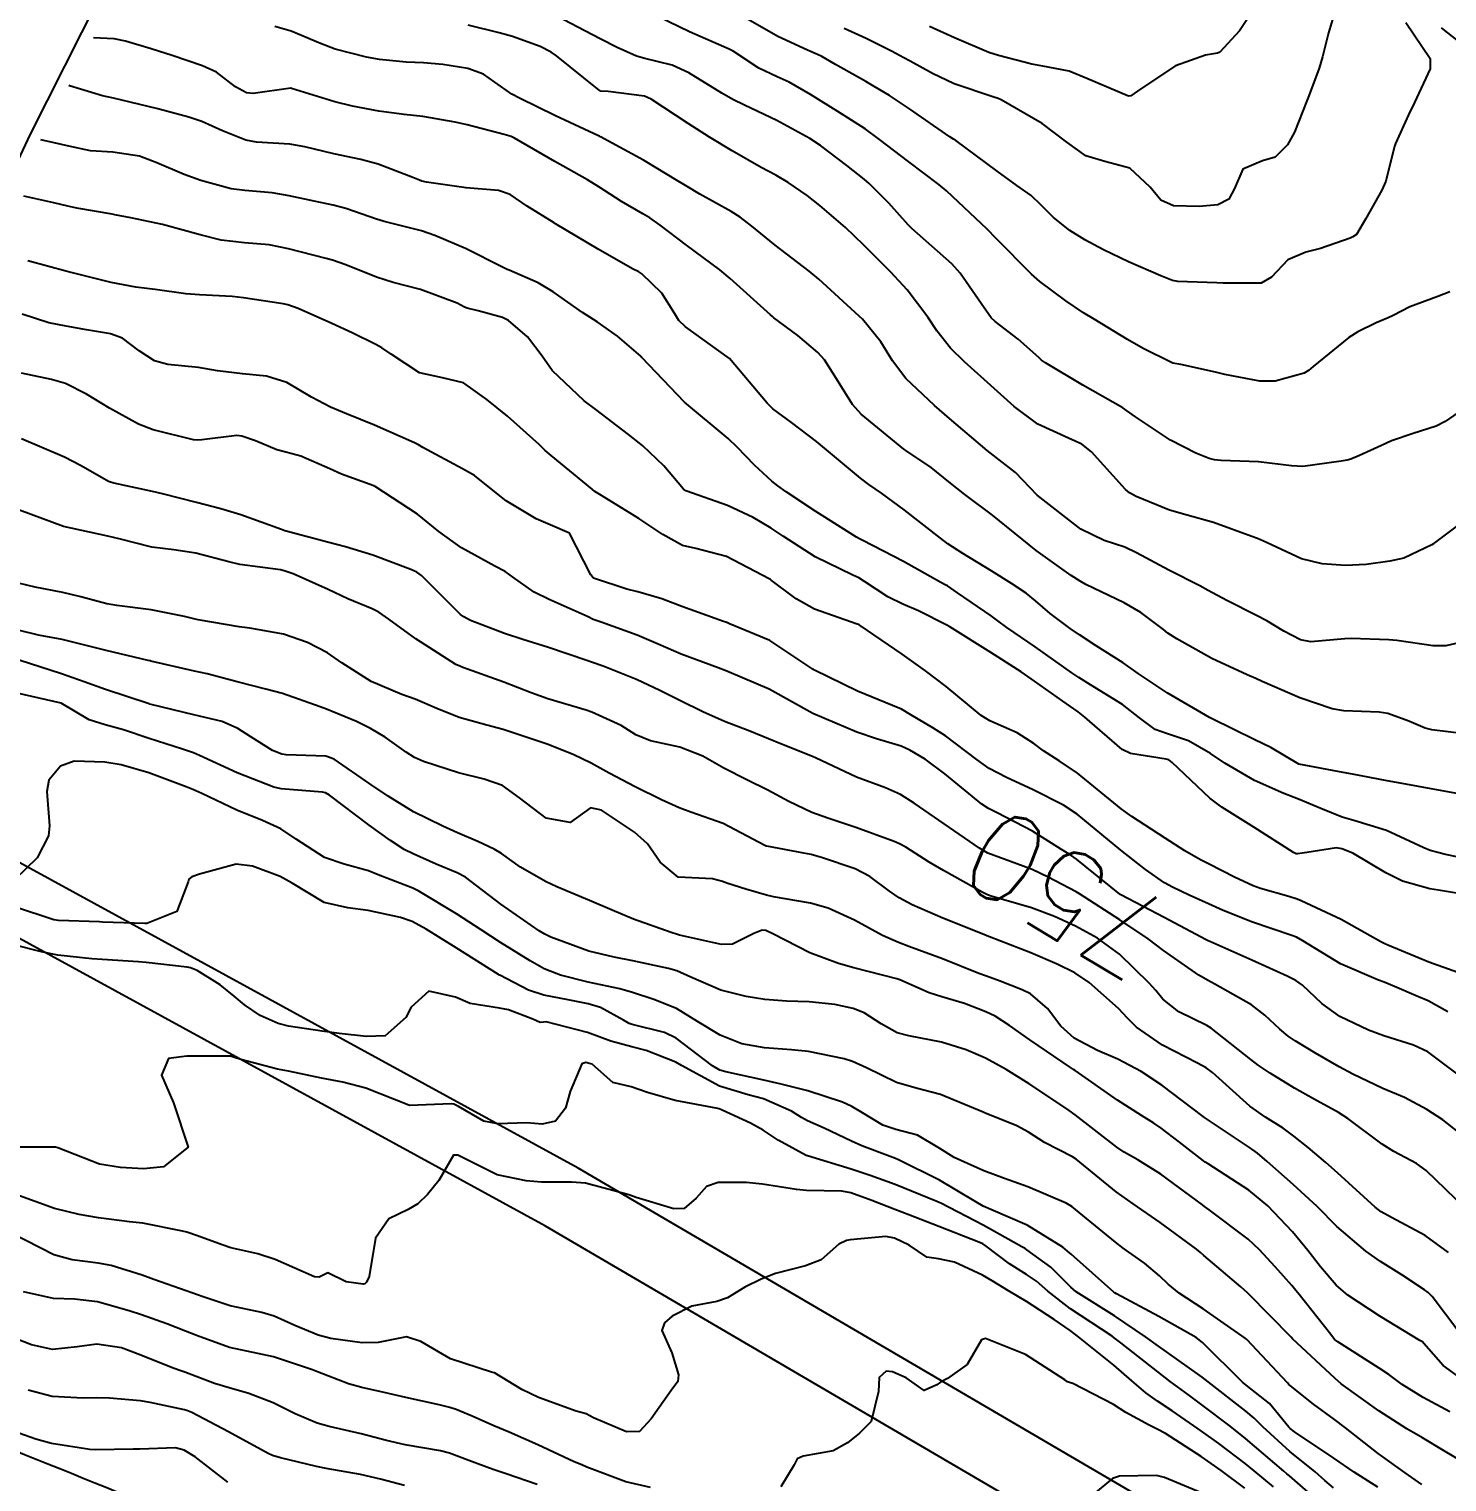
# Model space of a CAD drawing. Header units: metres. Extents: x 318500 to 325275, y 7408834 to 7428799.
# Drawn here: x 321997.3 to 322061.5, y 7417718.4 to 7417784.1 of the extents above; entities that cross this region are included whole.
import ezdxf
from ezdxf.enums import TextEntityAlignment as Align

# ---------------------------------------------------------------- set-up
doc = ezdxf.new("R2010")
doc.units = ezdxf.units.M
doc.header["$MEASUREMENT"] = 0
for name, color, linetype in [('Area', 45, 'Continuous'), ('Cotas', 45, 'Continuous'), ('Curvas de Nivel 1m', 11, 'Continuous'), ('Curvas de Nivel 5m', 15, 'Continuous'), ('Vias Primárias', 230, 'Continuous'), ('Vias Secundárias', 230, 'Continuous')]:
    doc.layers.add(name, color=color, linetype=linetype)
doc.styles.add('Style-STANDARD', font='STANDARD.shx')

msp = doc.modelspace()

# ---------------------------------------------------------------- linework, layer by layer
at = {"layer": 'Area'}
msp.add_lwpolyline([(321965.329, 7417715.226), (321970.664, 7417724.987), (321971.999, 7417728.338), (321973.608, 7417731.229), (321975.248, 7417734.893), (321977.039, 7417738.271), (321977.898, 7417739.929), (321978.659, 7417741.831), (321984.326, 7417753.286), (321986.491, 7417757.608), (321990.252, 7417764.639), (321992.708, 7417769.531), (321992.753, 7417769.745), (321992.903, 7417769.827), (321997.402, 7417779.379), (322002.052, 7417788.598)], dxfattribs=at)
at = {"layer": 'Curvas de Nivel 1m', "flags": 128}
for points, elevation in [([(322056.387, 7417784.868), (322056.109, 7417783.969), (322055.838, 7417782.874), (322055.69, 7417782.37), (322055.171, 7417780.986), (322055.129, 7417780.881), (322054.567, 7417779.47), (322054.254, 7417778.893), (322053.693, 7417778.34), (322053.129, 7417778.178), (322052.241, 7417777.801), (322051.861, 7417776.922), (322051.598, 7417776.432), (322051.103, 7417776.189), (322050.266, 7417776.107), (322049.102, 7417776.14), (322048.521, 7417776.386), (322048.042, 7417776.976), (322047.123, 7417777.848), (322045.99, 7417778.139), (322045.131, 7417778.393), (322044.268, 7417779.023), (322043.152, 7417779.863), (322041.308, 7417780.928), (322041.169, 7417780.989), (322040.92, 7417781.072), (322039.176, 7417781.663), (322038.205, 7417782.13), (322037.186, 7417782.678), (322036.898, 7417782.835), (322036.339, 7417783.133), (322035.198, 7417783.709), (322034.199, 7417784.166)], 763), ([(322052.65, 7417784.919), (322052.081, 7417784.052), (322051.192, 7417783.09), (322051.094, 7417783.039), (322050.552, 7417782.946), (322049.185, 7417782.466), (322047.624, 7417781.433), (322047.171, 7417781.108), (322047.064, 7417781.098), (322045.179, 7417781.895), (322044.385, 7417782.225), (322043.184, 7417782.454), (322042.687, 7417782.549), (322041.189, 7417782.931), (322040.749, 7417783.074), (322039.2, 7417783.742), (322038.061, 7417784.253)], 764), ([(322062.847, 7417756.557), (322061.409, 7417756.224), (322060.842, 7417756.236), (322059.2, 7417756.469), (322058.845, 7417756.497), (322057.137, 7417756.556), (322056.845, 7417756.542), (322055.306, 7417756.41), (322054.844, 7417756.503), (322054.093, 7417756.891), (322053.318, 7417757.366), (322052.857, 7417757.599), (322051.505, 7417758.282), (322050.867, 7417758.624), (322050.67, 7417758.735), (322050.29, 7417758.939), (322048.88, 7417759.66), (322047.432, 7417760.442), (322046.895, 7417760.686), (322045.969, 7417760.999), (322044.908, 7417761.515), (322042.93, 7417763.04), (322041.958, 7417764.073), (322040.948, 7417764.862), (322040.677, 7417765.073), (322038.971, 7417766.521), (322038.294, 7417767.1), (322036.998, 7417768.318), (322036.385, 7417769.129), (322035.863, 7417769.982), (322035.029, 7417771.01), (322034.884, 7417771.151), (322033.055, 7417772.819), (322032.614, 7417773.177), (322031.077, 7417774.362), (322030.023, 7417775.216), (322029.498, 7417775.628), (322029.097, 7417775.883), (322027.677, 7417776.671), (322027.108, 7417777.006), (322026.954, 7417777.098), (322026.693, 7417777.256), (322025.124, 7417778.203), (322023.186, 7417779.262), (322023.14, 7417779.286), (322023.093, 7417779.31), (322021.153, 7417780.207), (322019.513, 7417781.007), (322019.167, 7417781.19), (322018.911, 7417781.364), (322017.886, 7417782.088), (322017.18, 7417782.351), (322016.054, 7417782.529), (322015.182, 7417782.601), (322014.397, 7417782.636), (322013.183, 7417782.756), (322012.594, 7417782.859), (322011.187, 7417783.218), (322010.511, 7417783.477), (322009.198, 7417784.046), (322008.455, 7417784.247)], 758), ([(322061.99, 7417761.708), (322060.901, 7417760.889), (322060.855, 7417760.847), (322060.788, 7417760.802), (322059.509, 7417760.202), (322058.888, 7417760.055), (322057.818, 7417759.909), (322056.885, 7417759.865), (322055.82, 7417759.932), (322054.889, 7417760.161), (322053.302, 7417760.904), (322052.903, 7417761.088), (322052.634, 7417761.183), (322050.913, 7417761.803), (322049.722, 7417762.144), (322048.921, 7417762.362), (322047.413, 7417762.983), (322047.102, 7417763.157), (322046.933, 7417763.302), (322045.396, 7417765.006), (322044.955, 7417765.353), (322044.356, 7417765.622), (322042.968, 7417766.264), (322041.891, 7417767.056), (322040.992, 7417767.875), (322039.651, 7417769.084), (322039.016, 7417769.698), (322038.4, 7417770.475), (322037.987, 7417771.106), (322037.048, 7417772.334), (322036.307, 7417773.131), (322035.078, 7417774.375), (322034.256, 7417775.158), (322033.1, 7417776.159), (322032.53, 7417776.604), (322031.668, 7417777.192), (322031.115, 7417777.519), (322030.454, 7417777.876), (322029.131, 7417778.622), (322028.114, 7417779.24), (322027.149, 7417779.859), (322025.476, 7417780.965), (322025.167, 7417781.098), (322023.523, 7417781.305), (322023.187, 7417781.327), (322023.17, 7417781.34), (322023.048, 7417781.435), (322021.186, 7417782.919), (322020.944, 7417783.09), (322020.446, 7417783.341), (322019.197, 7417783.797), (322018.603, 7417783.965), (322017.204, 7417784.306)], 759), ([(322061.593, 7417772.251), (322061.049, 7417772.037), (322059.792, 7417771.57), (322059.035, 7417771.172), (322058.804, 7417771.062), (322058.261, 7417770.838), (322057.431, 7417770.441), (322057.023, 7417770.181), (322055.419, 7417768.874), (322055.199, 7417768.686), (322055.005, 7417768.569), (322053.697, 7417768.202), (322052.999, 7417768.202), (322051.419, 7417768.511), (322051.005, 7417768.61), (322049.435, 7417768.954), (322049.074, 7417769.022), (322049.011, 7417769.046), (322047.723, 7417769.685), (322047.021, 7417770.089), (322045.508, 7417771.005), (322045.034, 7417771.301), (322044.231, 7417771.833), (322043.055, 7417772.709), (322042.682, 7417773.046), (322041.084, 7417774.662), (322040.665, 7417775.074), (322039.105, 7417776.562), (322038.829, 7417776.816), (322038.487, 7417777.099), (322037.125, 7417778.121), (322035.804, 7417779.14), (322035.147, 7417779.616), (322033.922, 7417780.399), (322033.166, 7417780.875), (322032.687, 7417781.177), (322031.721, 7417781.737), (322031.178, 7417781.977), (322030.336, 7417782.368), (322029.189, 7417783.129), (322029, 7417783.232), (322027.201, 7417784.011), (322025.802, 7417784.681)], 761), ([(322059.611, 7417784.427), (322060.703, 7417782.807), (322060.712, 7417782.334), (322059.992, 7417780.818), (322059.726, 7417780.257), (322059.142, 7417778.96), (322059.104, 7417778.867), (322059.093, 7417778.831), (322058.701, 7417777.251), (322058.528, 7417776.839), (322057.78, 7417775.527), (322057.373, 7417774.847), (322057.207, 7417774.73), (322057.087, 7417774.678), (322055.75, 7417774.2), (322055.077, 7417774.046), (322054.267, 7417773.697), (322053.534, 7417772.903), (322053.056, 7417772.631), (322051.348, 7417772.634), (322051.056, 7417772.654), (322049.301, 7417772.711), (322049.057, 7417772.761), (322048.529, 7417772.968), (322047.069, 7417773.604), (322045.933, 7417774.145), (322045.084, 7417774.591), (322044.409, 7417775.02), (322043.673, 7417775.609), (322043.101, 7417776.189), (322042.655, 7417776.597), (322042.011, 7417777.056), (322041.119, 7417777.702), (322039.256, 7417779.089), (322039.141, 7417779.155), (322038.984, 7417779.251), (322037.161, 7417780.532), (322036.259, 7417781.134), (322035.567, 7417781.538), (322035.176, 7417781.756), (322033.818, 7417782.529), (322033.187, 7417782.892), (322033.002, 7417782.987), (322032.541, 7417783.18), (322031.199, 7417783.792), (322029.866, 7417784.565)], 762), ([(322061.211, 7417784.193), (322062.979, 7417782.782)], 761), ([(322062.262, 7417752.255), (322060.786, 7417752.431), (322060.486, 7417752.503), (322059.735, 7417752.816), (322058.795, 7417753.17), (322058.4, 7417753.23), (322056.797, 7417753.294), (322056.274, 7417753.382), (322054.805, 7417753.875), (322053.111, 7417754.61), (322052.818, 7417754.746), (322052.435, 7417754.914), (322050.831, 7417755.659), (322049.256, 7417756.541), (322048.848, 7417756.805), (322048.65, 7417756.963), (322047.622, 7417757.743), (322046.862, 7417758.171), (322045.126, 7417759.007), (322044.872, 7417759.154), (322044.475, 7417759.417), (322042.893, 7417760.549), (322042.252, 7417761.05), (322040.916, 7417762.135), (322039.653, 7417763.083), (322038.936, 7417763.651), (322038.136, 7417764.296), (322036.95, 7417765.09), (322036.933, 7417765.103), (322036.903, 7417765.121), (322034.973, 7417766.709), (322034.583, 7417767.154), (322033.857, 7417768.302), (322033.307, 7417769.167), (322033.013, 7417769.505), (322032.108, 7417770.271), (322031.029, 7417771.069), (322030.955, 7417771.127), (322030.865, 7417771.202), (322029.054, 7417772.845), (322028.573, 7417773.235), (322027.077, 7417774.352), (322025.884, 7417775.268), (322025.408, 7417775.59), (322025.095, 7417775.772), (322024.132, 7417776.326), (322023.107, 7417776.991), (322022.587, 7417777.315), (322021.122, 7417778.135), (322019.293, 7417779.203), (322019.139, 7417779.273), (322018.827, 7417779.365), (322017.146, 7417779.801), (322016.616, 7417779.927), (322015.152, 7417780.182), (322014.301, 7417780.275), (322013.155, 7417780.423), (322011.967, 7417780.649), (322011.161, 7417780.846), (322009.209, 7417781.45), (322009.169, 7417781.455), (322007.467, 7417781.214), (322007.166, 7417781.256), (322006.666, 7417781.528), (322005.814, 7417782.178), (322005.179, 7417782.472), (322003.816, 7417782.931), (322003.186, 7417783.14), (322002.852, 7417783.241), (322001.701, 7417783.592), (322001.191, 7417783.686), (322000.25, 7417783.73)], 757), ([(322062.005, 7417749.527), (322060.754, 7417749.754), (322059.606, 7417749.968), (322058.759, 7417750.128), (322057.191, 7417750.419), (322056.765, 7417750.498), (322054.77, 7417750.88), (322053.503, 7417751.625), (322052.781, 7417751.973), (322050.84, 7417752.93), (322050.79, 7417752.954), (322050.733, 7417752.989), (322048.807, 7417754.1), (322047.504, 7417754.98), (322046.827, 7417755.456), (322045.607, 7417756.234), (322044.846, 7417756.73), (322044.428, 7417757.016), (322043.519, 7417757.692), (322042.862, 7417758.266), (322042.436, 7417758.617), (322041.772, 7417759.056), (322040.878, 7417759.601), (322039.568, 7417760.405), (322038.896, 7417760.845), (322038.559, 7417761.095), (322036.919, 7417762.385), (322035.895, 7417763.136), (322035.324, 7417763.534), (322034.937, 7417763.813), (322033.316, 7417765.166), (322032.955, 7417765.475), (322031.821, 7417766.333), (322030.976, 7417766.951), (322030.714, 7417767.204), (322029.01, 7417769.23), (322027.024, 7417770.663), (322026.729, 7417770.956), (322026.549, 7417771.257), (322025.955, 7417772.178), (322025.057, 7417773.057), (322024.919, 7417773.143), (322024.632, 7417773.286), (322023.073, 7417774.171), (322021.143, 7417775.329), (322021.09, 7417775.362), (322019.865, 7417776.115), (322019.103, 7417776.646), (322018.574, 7417776.837), (322017.106, 7417776.958), (322015.307, 7417777.209), (322015.108, 7417777.251), (322014.991, 7417777.294), (322014.688, 7417777.416), (322013.119, 7417778.028), (322012.339, 7417778.235), (322011.125, 7417778.491), (322009.805, 7417778.808), (322009.132, 7417778.924), (322007.622, 7417779.024), (322007.134, 7417779.114), (322006.081, 7417779.536), (322005.146, 7417779.945), (322004.562, 7417780.143), (322003.154, 7417780.519), (322001.916, 7417780.831), (322001.161, 7417781.002), (322000.662, 7417781.107), (321999.159, 7417781.572), (321999.13, 7417781.58)], 756), ([(322062.691, 7417744.905), (322061.081, 7417745.181), (322060.694, 7417745.239), (322059.454, 7417745.575), (322058.701, 7417745.965), (322057.212, 7417746.845), (322056.713, 7417747.045), (322056.478, 7417747.089), (322055.122, 7417746.874), (322054.709, 7417746.813), (322054.648, 7417746.819), (322054.523, 7417746.883), (322052.727, 7417748.023), (322051.278, 7417748.925), (322050.746, 7417749.331), (322049.041, 7417750.956), (322048.883, 7417751.07), (322048.771, 7417751.103), (322047.154, 7417751.364), (322046.776, 7417751.546), (322045.092, 7417753.007), (322044.793, 7417753.237), (322044.099, 7417753.722), (322042.814, 7417754.627), (322042.206, 7417755.049), (322040.833, 7417755.935), (322038.984, 7417757.089), (322038.851, 7417757.168), (322037.56, 7417757.812), (322036.86, 7417758.117), (322036.182, 7417758.449), (322035.115, 7417759.146), (322034.872, 7417759.3), (322034.596, 7417759.431), (322032.886, 7417760.251), (322031.443, 7417761.192), (322030.905, 7417761.558), (322030.09, 7417762.035), (322028.92, 7417762.577), (322027.045, 7417763.249), (322026.931, 7417763.321), (322026.053, 7417764.375), (322025.094, 7417765.278), (322024.952, 7417765.394), (322024.451, 7417765.795), (322022.974, 7417766.924), (322022.44, 7417767.315), (322021, 7417768.682), (322020.546, 7417769.337), (322019.876, 7417770.204), (322019.026, 7417770.955), (322018.751, 7417771.088), (322017.642, 7417771.381), (322017.149, 7417771.505), (322017.033, 7417771.558), (322016.697, 7417771.732), (322015.044, 7417772.358), (322013.807, 7417772.67), (322013.052, 7417772.905), (322011.664, 7417773.461), (322011.063, 7417773.679), (322010.778, 7417773.759), (322009.071, 7417774.192), (322008.201, 7417774.375), (322007.074, 7417774.468), (322006.023, 7417774.588), (322005.079, 7417774.826), (322003.365, 7417775.288), (322003.087, 7417775.353), (322001.944, 7417775.587), (322001.221, 7417775.727), (322001.092, 7417775.753), (321999.502, 7417776.032), (321999.095, 7417776.125), (321998.454, 7417776.278), (321997.099, 7417776.576)], 754), ([(322061.965, 7417741.455), (322060.647, 7417741.922), (322058.797, 7417742.688), (322058.659, 7417742.745), (322058.47, 7417742.832), (322056.675, 7417743.852), (322054.877, 7417744.687), (322054.688, 7417744.763), (322054.309, 7417744.886), (322053.036, 7417745.248), (322052.695, 7417745.374), (322051.856, 7417745.76), (322050.704, 7417746.35), (322050.318, 7417746.548), (322049.606, 7417746.947), (322048.718, 7417747.52), (322047.207, 7417748.509), (322046.738, 7417748.85), (322046.568, 7417748.992), (322044.762, 7417750.473), (322043.928, 7417751.023), (322043.214, 7417751.473), (322042.778, 7417751.817), (322042.027, 7417752.296), (322040.788, 7417752.843), (322040.401, 7417753.074), (322038.809, 7417754.388), (322037.885, 7417755.104), (322036.831, 7417755.854), (322034.928, 7417757.149), (322034.877, 7417757.176), (322034.85, 7417757.189), (322034.788, 7417757.214), (322032.857, 7417757.884), (322032.038, 7417758.359), (322030.902, 7417759.2), (322030.87, 7417759.224), (322030.817, 7417759.255), (322028.886, 7417760.272), (322027.497, 7417760.638), (322026.893, 7417760.774), (322026.004, 7417761.263), (322024.911, 7417761.994), (322023.156, 7417763.078), (322022.929, 7417763.219), (322022.803, 7417763.311), (322020.945, 7417764.835), (322020.685, 7417765.071), (322020.413, 7417765.338), (322018.969, 7417766.623), (322018.045, 7417767.374), (322016.991, 7417768.133), (322016.036, 7417768.358), (322014.998, 7417768.584), (322013.717, 7417769.429), (322013.289, 7417769.712), (322013.014, 7417769.86), (322011.954, 7417770.391), (322011.023, 7417770.812), (322009.512, 7417771.485), (322009.033, 7417771.663), (322008.823, 7417771.704), (322007.037, 7417771.97), (322006.528, 7417772.037), (322005.038, 7417772.106), (322004.433, 7417772.162), (322003.042, 7417772.35), (322002.169, 7417772.457), (322001.046, 7417772.663), (321999.662, 7417773.01), (321999.053, 7417773.172), (321997.282, 7417773.648)], 753), ([(322061.504, 7417739.672), (322060.624, 7417740.168), (322060.175, 7417740.356), (322059.093, 7417740.823), (322058.633, 7417741.008), (322058.37, 7417741.097), (322056.645, 7417741.835), (322054.948, 7417742.876), (322054.662, 7417743.044), (322054.412, 7417743.136), (322052.672, 7417743.72), (322051.342, 7417744.262), (322050.684, 7417744.552), (322049.813, 7417744.943), (322049.046, 7417745.308), (322048.695, 7417745.508), (322047.833, 7417746.105), (322046.71, 7417746.99), (322044.734, 7417748.615), (322044.118, 7417749.019), (322042.75, 7417749.72), (322041.538, 7417750.278), (322040.764, 7417750.686), (322040.219, 7417751.076), (322038.781, 7417752.162), (322038.207, 7417752.521), (322037.211, 7417753.114), (322036.794, 7417753.359), (322036.386, 7417753.536), (322034.805, 7417754.182), (322032.858, 7417755.131), (322032.82, 7417755.152), (322032.793, 7417755.17), (322030.839, 7417756.468), (322029.023, 7417757.227), (322028.899, 7417757.278), (322028.851, 7417757.298), (322028.75, 7417757.332), (322026.858, 7417758.012), (322025.952, 7417758.355), (322024.864, 7417758.668), (322024.378, 7417758.8), (322022.87, 7417759.294), (322022.843, 7417759.31), (322022.746, 7417759.437), (322021.773, 7417761.321), (322020.906, 7417761.702), (322020.268, 7417761.981), (322018.921, 7417762.793), (322018.176, 7417763.371), (322017.486, 7417763.932), (322016.939, 7417764.243), (322015.146, 7417765.21), (322014.949, 7417765.321), (322014.893, 7417765.354), (322014.765, 7417765.413), (322012.962, 7417766.217), (322011.699, 7417766.729), (322010.973, 7417767.03), (322010.104, 7417767.479), (322008.99, 7417768.137), (322008.068, 7417768.43), (322006.995, 7417768.53), (322005.857, 7417768.678), (322004.999, 7417768.816), (322003.613, 7417768.952), (322003.003, 7417769.13), (322002.309, 7417769.581), (322001.567, 7417770.143), (322001.017, 7417770.34), (321999.935, 7417770.532), (321999.021, 7417770.687), (321998.228, 7417770.844), (321997.026, 7417771.23)], 752), ([(322062.054, 7417736.778), (322060.596, 7417737.859), (322059.958, 7417738.168), (322058.606, 7417738.58), (322057.915, 7417738.837), (322056.616, 7417739.455), (322055.803, 7417740.044), (322054.928, 7417740.876), (322054.633, 7417741.088), (322054.233, 7417741.289), (322052.647, 7417742.014), (322050.743, 7417742.845), (322050.659, 7417742.881), (322050.57, 7417742.931), (322048.675, 7417743.935), (322046.714, 7417744.965), (322046.69, 7417744.978), (322046.675, 7417744.99), (322044.706, 7417746.58), (322044.449, 7417746.756), (322044.029, 7417747.02), (322042.722, 7417747.85), (322041.123, 7417748.675), (322040.737, 7417748.868), (322040.432, 7417749.073), (322038.76, 7417750.435), (322037.862, 7417751.104), (322037.176, 7417751.516), (322036.776, 7417751.688), (322035.667, 7417752.025), (322034.782, 7417752.33), (322032.79, 7417753.17), (322030.806, 7417754.276), (322029.003, 7417755.041), (322028.818, 7417755.11), (322028.5, 7417755.233), (322026.829, 7417755.858), (322025.795, 7417756.306), (322024.841, 7417756.713), (322023.205, 7417757.305), (322022.935, 7417757.393), (322022.851, 7417757.428), (322022.63, 7417757.535), (322020.86, 7417758.326), (322020.182, 7417758.659), (322019.204, 7417759.355), (322018.873, 7417759.591), (322018.409, 7417759.835), (322016.889, 7417760.67), (322015.876, 7417761.4), (322014.912, 7417762.179), (322012.989, 7417763.439), (322012.95, 7417763.459), (322012.93, 7417763.467), (322011.469, 7417763.995), (322010.938, 7417764.233), (322009.622, 7417764.804), (322008.945, 7417764.991), (322008.54, 7417765.09), (322007.578, 7417765.511), (322006.953, 7417765.715), (322006.736, 7417765.74), (322005.149, 7417765.547), (322004.95, 7417765.534), (322004.771, 7417765.552), (322002.956, 7417765.998), (322002.28, 7417766.261), (322000.971, 7417766.982), (321999.939, 7417767.616), (321998.987, 7417768.096), (321998.351, 7417768.275), (321996.994, 7417768.569)], 751), ([(322062.301, 7417730.773), (322060.525, 7417732.489), (322060.09, 7417732.807), (322059.067, 7417733.354), (322058.539, 7417733.688), (322056.981, 7417734.846), (322056.554, 7417735.119), (322055.424, 7417735.729), (322054.57, 7417736.217), (322053.464, 7417736.897), (322052.932, 7417737.251), (322052.589, 7417737.506), (322050.806, 7417738.928), (322050.611, 7417739.045), (322049.337, 7417739.669), (322048.623, 7417740.245), (322048.294, 7417740.632), (322048.001, 7417740.969), (322046.649, 7417742.282), (322045.663, 7417743), (322044.668, 7417743.54), (322043.714, 7417743.985), (322042.68, 7417744.369), (322040.848, 7417744.907), (322040.688, 7417744.965), (322040.475, 7417745.072), (322038.7, 7417746.068), (322038.048, 7417746.444), (322036.999, 7417747.116), (322036.712, 7417747.274), (322036.461, 7417747.377), (322034.723, 7417748.011), (322033.465, 7417748.426), (322032.733, 7417748.689), (322031.696, 7417749.186), (322030.747, 7417749.698), (322029.803, 7417750.165), (322028.762, 7417750.694), (322027.804, 7417751.24), (322026.774, 7417751.65), (322025.437, 7417751.93), (322024.779, 7417752.204), (322024.118, 7417752.625), (322022.789, 7417753.224), (322022.535, 7417753.313), (322020.798, 7417753.83), (322020.045, 7417754.098), (322018.808, 7417754.585), (322016.953, 7417755.253), (322016.819, 7417755.305), (322016.637, 7417755.392), (322014.837, 7417756.547), (322013.608, 7417757.429), (322013.163, 7417757.745), (322012.855, 7417757.905), (322011.755, 7417758.353), (322010.863, 7417758.772), (322009.282, 7417759.486), (322008.872, 7417759.622), (322008.703, 7417759.662), (322006.876, 7417759.915), (322006.378, 7417760.027), (322004.883, 7417760.421), (322003.877, 7417760.569), (322002.887, 7417760.7), (322001.418, 7417761.067), (322000.894, 7417761.197), (321998.9, 7417761.63), (321996.911, 7417762.365)], 749), ([(322061.54, 7417728.784), (322060.481, 7417729.549), (322058.956, 7417730.36), (322058.497, 7417730.617), (322058.224, 7417730.833), (322056.523, 7417732.384), (322055.99, 7417732.858), (322055.191, 7417733.525), (322054.542, 7417734.04), (322054.061, 7417734.403), (322053.265, 7417734.899), (322052.557, 7417735.397), (322050.861, 7417736.927), (322050.583, 7417737.137), (322050.18, 7417737.342), (322048.598, 7417738.16), (322047.424, 7417738.978), (322047.015, 7417739.385), (322046.618, 7417739.82), (322045.286, 7417741.003), (322044.636, 7417741.439), (322043.84, 7417741.824), (322042.649, 7417742.332), (322040.769, 7417743.068), (322040.661, 7417743.11), (322040.594, 7417743.138), (322038.672, 7417743.907), (322037.282, 7417744.51), (322036.686, 7417744.821), (322036.248, 7417745.127), (322035.357, 7417745.8), (322034.7, 7417746.134), (322033.228, 7417746.642), (322032.706, 7417746.782), (322032.38, 7417746.849), (322030.71, 7417747.159), (322030.678, 7417747.169), (322030.618, 7417747.201), (322028.725, 7417748.198), (322027.271, 7417748.705), (322026.735, 7417748.895), (322025.939, 7417749.262), (322024.748, 7417749.845), (322023.58, 7417750.475), (322022.764, 7417750.925), (322021.939, 7417751.318), (322020.774, 7417751.774), (322019.597, 7417752.167), (322018.781, 7417752.437), (322018.045, 7417752.634), (322016.786, 7417752.983), (322015.774, 7417753.4), (322014.796, 7417753.814), (322014.196, 7417754.022), (322012.808, 7417754.617), (322011.476, 7417755.46), (322010.827, 7417755.911), (322009.928, 7417756.385), (322008.839, 7417756.755), (322007.329, 7417757.026), (322006.843, 7417757.084), (322004.988, 7417757.408), (322004.848, 7417757.441), (322004.367, 7417757.555), (322002.853, 7417757.853), (322001.312, 7417758.051), (322000.855, 7417758.129), (321999.683, 7417758.442), (321998.86, 7417758.638), (321997.62, 7417758.885), (321996.864, 7417759.06)], 748), ([(322062.003, 7417725.199), (322060.796, 7417726.795), (322060.621, 7417726.966), (322060.453, 7417727.094), (322059.42, 7417727.776), (322058.465, 7417728.378), (322057.796, 7417728.837), (322056.487, 7417729.959), (322055.592, 7417730.864), (322054.515, 7417731.862), (322053.333, 7417732.898), (322052.899, 7417733.27), (322052.536, 7417733.529), (322050.771, 7417734.704), (322050.549, 7417734.854), (322050.505, 7417734.886), (322050.447, 7417734.932), (322048.571, 7417736.351), (322047.639, 7417736.974), (322046.588, 7417737.531), (322045.668, 7417737.925), (322044.602, 7417738.475), (322044, 7417739.019), (322043.405, 7417739.815), (322042.624, 7417740.479), (322042.248, 7417740.668), (322041.259, 7417741.061), (322040.633, 7417741.282), (322040.296, 7417741.412), (322038.645, 7417742.071), (322037.133, 7417742.633), (322036.655, 7417742.804), (322035.934, 7417743.131), (322034.67, 7417743.81), (322033.481, 7417744.359), (322032.681, 7417744.585), (322031.008, 7417744.872), (322030.686, 7417744.95), (322029.761, 7417745.214), (322028.938, 7417745.472), (322028.693, 7417745.571), (322028.247, 7417745.682), (322026.695, 7417745.769), (322025.878, 7417746.439), (322025.301, 7417747.271), (322024.718, 7417747.799), (322023.234, 7417748.801), (322022.734, 7417748.898), (322021.805, 7417748.238), (322020.727, 7417748.436), (322019.524, 7417749.348), (322018.748, 7417749.908), (322017.921, 7417750.204), (322016.756, 7417750.486), (322015.177, 7417750.993), (322014.767, 7417751.177), (322014.399, 7417751.416), (322013.437, 7417752.09), (322012.78, 7417752.484), (322012.14, 7417752.806), (322010.789, 7417753.361), (322010.504, 7417753.473), (322008.799, 7417754.079), (322008.04, 7417754.263), (322006.806, 7417754.584), (322005.39, 7417754.963), (322004.813, 7417755.09), (322002.848, 7417755.542), (322002.82, 7417755.549), (322002.728, 7417755.571), (322000.826, 7417756.012), (322000.277, 7417756.159), (321998.833, 7417756.523), (321997.758, 7417756.719), (321996.839, 7417756.944)], 747), ([(322062.401, 7417722.869), (322061.29, 7417723.667), (322060.419, 7417724.67), (322060.354, 7417724.735), (322060.246, 7417724.803), (322058.436, 7417725.902), (322056.99, 7417726.845), (322056.455, 7417727.301), (322055.741, 7417728.139), (322055.181, 7417728.869), (322054.483, 7417729.724), (322053.372, 7417730.897), (322052.51, 7417731.602), (322050.668, 7417732.789), (322050.529, 7417732.874), (322050.452, 7417732.931), (322049.371, 7417733.78), (322048.544, 7417734.406), (322048.21, 7417734.628), (322047.65, 7417734.974), (322046.56, 7417735.679), (322044.65, 7417737.009), (322044.581, 7417737.058), (322044.441, 7417737.153), (322042.6, 7417738.405), (322041.677, 7417739.054), (322041.028, 7417739.478), (322040.616, 7417739.677), (322039.652, 7417740.048), (322038.623, 7417740.355), (322038.051, 7417740.525), (322036.715, 7417741.119), (322036.631, 7417741.154), (322036.584, 7417741.168), (322034.638, 7417741.666), (322033.941, 7417741.856), (322032.647, 7417742.333), (322030.977, 7417743.195), (322030.662, 7417743.345), (322030.497, 7417743.368), (322030.117, 7417743.208), (322029.148, 7417742.727), (322028.652, 7417742.715), (322026.761, 7417743.146), (322026.659, 7417743.173), (322026.38, 7417743.254), (322024.669, 7417743.857), (322023.706, 7417744.263), (322022.681, 7417744.704), (322021.214, 7417745.325), (322020.692, 7417745.571), (322019.569, 7417746.217), (322018.705, 7417746.827), (322018.375, 7417747.033), (322017.638, 7417747.376), (322016.716, 7417747.771), (322016.052, 7417748.065), (322014.73, 7417748.723), (322013.573, 7417749.428), (322012.748, 7417749.99), (322011.129, 7417751.1), (322010.766, 7417751.23), (322008.959, 7417751.297), (322008.768, 7417751.324), (322008.341, 7417751.496), (322007.369, 7417752.105), (322006.78, 7417752.496), (322006.065, 7417752.813), (322004.786, 7417753.105), (322002.854, 7417753.569), (322002.79, 7417753.591), (322002.763, 7417753.598), (322000.8, 7417754.251), (321999.825, 7417754.595), (321998.81, 7417754.962), (321996.883, 7417755.585)], 746), ([(322062.347, 7417719.207), (322061.311, 7417719.83), (322060.364, 7417720.396), (322059.657, 7417720.811), (322058.382, 7417721.612), (322056.678, 7417722.847), (322056.394, 7417723.091), (322054.486, 7417724.879), (322054.421, 7417724.945), (322052.494, 7417726.909), (322052.475, 7417726.934), (322052.45, 7417726.954), (322052.139, 7417727.227), (322050.467, 7417728.65), (322050.321, 7417728.785), (322050.141, 7417728.935), (322048.488, 7417730.136), (322047.267, 7417730.978), (322046.508, 7417731.533), (322044.699, 7417733.008), (322044.531, 7417733.114), (322043.266, 7417733.757), (322042.542, 7417734.221), (322042.011, 7417734.514), (322040.626, 7417735.069), (322040.55, 7417735.1), (322040.494, 7417735.127), (322038.563, 7417735.928), (322037.455, 7417736.219), (322036.57, 7417736.468), (322035.22, 7417737.14), (322034.584, 7417737.428), (322034.198, 7417737.541), (322032.591, 7417737.883), (322031.816, 7417737.958), (322030.593, 7417738.038), (322029.581, 7417738.229), (322028.601, 7417738.614), (322027.568, 7417739.24), (322026.616, 7417739.823), (322025.589, 7417740.235), (322024.623, 7417740.551), (322024.05, 7417740.715), (322022.627, 7417741.012), (322021.368, 7417741.323), (322020.634, 7417741.619), (322020.007, 7417741.972), (322018.652, 7417742.802), (322017.781, 7417743.373), (322016.671, 7417744.108), (322014.971, 7417745.122), (322014.688, 7417745.265), (322014.304, 7417745.416), (322013.131, 7417745.87), (322012.696, 7417746.048), (322011.588, 7417746.346), (322010.702, 7417746.647), (322009.421, 7417747.483), (322008.717, 7417747.955), (322007.891, 7417748.334), (322006.729, 7417748.801), (322005.158, 7417749.544), (322004.743, 7417749.734), (322004.445, 7417749.853), (322002.754, 7417750.482), (322001.498, 7417750.85), (322000.761, 7417750.971), (321999.376, 7417751.005), (321998.757, 7417750.788), (321998.227, 7417750.156), (321998.14, 7417749.636), (321998.261, 7417748.091), (321998.216, 7417747.635), (321997.702, 7417746.638), (321996.69, 7417745.65)], 744), ([(322060.335, 7417718.28), (322060.026, 7417718.494), (322059.579, 7417718.811), (322058.353, 7417719.687), (322056.88, 7417720.845), (322056.374, 7417721.228), (322055.432, 7417721.915), (322054.389, 7417722.746), (322054.318, 7417722.809), (322054.247, 7417722.882), (322052.419, 7417724.839), (322052.339, 7417724.911), (322050.439, 7417726.228), (322049.362, 7417726.946), (322048.852, 7417727.352), (322048.458, 7417727.726), (322047.788, 7417728.295), (322046.827, 7417728.985), (322046.474, 7417729.246), (322045.166, 7417730.327), (322044.498, 7417730.859), (322044.242, 7417731.014), (322042.511, 7417731.749), (322041.448, 7417732.124), (322040.521, 7417732.473), (322039.171, 7417733.084), (322038.534, 7417733.483), (322037.518, 7417734.084), (322036.542, 7417734.352), (322035.957, 7417734.542), (322034.954, 7417735.144), (322034.554, 7417735.387), (322034.131, 7417735.579), (322032.564, 7417736.101), (322031.36, 7417736.396), (322030.571, 7417736.586), (322028.849, 7417736.952), (322028.577, 7417737.033), (322028.245, 7417737.233), (322026.598, 7417738.482), (322026.078, 7417738.734), (322024.607, 7417739.102), (322024.474, 7417739.148), (322024.229, 7417739.286), (322023.183, 7417739.869), (322022.617, 7417740.039), (322021.718, 7417740.22), (322020.621, 7417740.429), (322019.933, 7417740.651), (322018.63, 7417741.323), (322018.605, 7417741.335), (322018.567, 7417741.361), (322016.648, 7417742.571), (322015.304, 7417743.404), (322014.665, 7417743.753), (322014.141, 7417743.945), (322012.672, 7417744.259), (322011.754, 7417744.373), (322010.677, 7417744.614), (322009.241, 7417745.484), (322008.693, 7417745.798), (322007.443, 7417746.254), (322006.698, 7417746.35), (322005.046, 7417745.898), (322004.692, 7417745.779), (322004.57, 7417745.672), (322004.535, 7417745.552), (322004.022, 7417744.204), (322002.661, 7417743.661), (322002.572, 7417743.661), (322000.662, 7417743.727), (322000.529, 7417743.735), (321998.663, 7417743.797), (321998.459, 7417743.836), (321996.671, 7417744.417)], 743), ([(322058.333, 7417718.163), (322057.272, 7417718.841), (322056.349, 7417719.483), (322054.574, 7417720.67), (322054.369, 7417720.82), (322054.313, 7417720.881), (322053.442, 7417721.956), (322052.389, 7417722.772), (322052.215, 7417722.912), (322050.417, 7417724.703), (322050.121, 7417724.934), (322048.434, 7417725.881), (322046.524, 7417726.913), (322046.45, 7417726.959), (322046.406, 7417726.99), (322044.467, 7417728.705), (322044.304, 7417728.848), (322044.088, 7417729.016), (322042.485, 7417730.015), (322040.836, 7417730.724), (322040.497, 7417730.877), (322040.162, 7417731.073), (322038.514, 7417732.052), (322036.666, 7417732.98), (322036.529, 7417733.034), (322036.277, 7417733.124), (322035.001, 7417733.609), (322034.537, 7417733.824), (322033.305, 7417734.4), (322032.546, 7417734.733), (322032.269, 7417734.896), (322031.817, 7417735.181), (322030.558, 7417735.731), (322029.863, 7417735.908), (322028.566, 7417736.305), (322026.844, 7417737.247), (322026.582, 7417737.399), (322025.244, 7417737.924), (322024.592, 7417738.087), (322023.643, 7417738.342), (322022.601, 7417738.741), (322020.718, 7417739.219), (322020.608, 7417739.21), (322020.458, 7417739.182), (322020.129, 7417739.337), (322019.02, 7417739.76), (322018.615, 7417739.843), (322017.29, 7417740.053), (322016.619, 7417740.329), (322015.422, 7417740.602), (322014.615, 7417739.88), (322014.379, 7417739.413), (322013.446, 7417738.579), (322012.597, 7417738.559), (322011.362, 7417738.696), (322010.6, 7417738.789), (322009.073, 7417739.015), (322008.605, 7417739.135), (322007.782, 7417739.502), (322007.084, 7417739.982), (322006.619, 7417740.38), (322005.982, 7417740.888), (322004.944, 7417741.545), (322004.632, 7417741.665), (322004.488, 7417741.696), (322002.635, 7417741.896), (322002.282, 7417741.928), (322000.637, 7417742.036), (322000.183, 7417742.061), (321998.639, 7417742.236), (321997.9, 7417742.379), (321996.646, 7417742.701)], 742), ([(322056.333, 7417718.138), (322055.949, 7417718.469), (322055.502, 7417718.863), (322054.354, 7417719.78), (322053.132, 7417720.899), (322052.75, 7417721.28), (322052.377, 7417721.597), (322050.669, 7417722.927), (322050.393, 7417723.145), (322049.723, 7417723.617), (322048.414, 7417724.551), (322047.835, 7417724.969), (322046.434, 7417725.914), (322044.699, 7417727.008), (322044.452, 7417727.218), (322043.55, 7417728.113), (322042.469, 7417728.902), (322042.385, 7417728.957), (322042.246, 7417729.043), (322040.484, 7417730.013), (322038.573, 7417731.015), (322038.499, 7417731.047), (322038.396, 7417731.092), (322036.511, 7417731.858), (322035.386, 7417732.268), (322034.521, 7417732.548), (322032.551, 7417733.148), (322032.53, 7417733.154), (322032.489, 7417733.171), (322031.217, 7417733.87), (322030.541, 7417734.311), (322029.966, 7417734.631), (322028.692, 7417735.228), (322028.551, 7417735.279), (322028.486, 7417735.295), (322026.556, 7417735.654), (322025.311, 7417736.018), (322024.565, 7417736.278), (322023.744, 7417736.469), (322022.803, 7417737.307), (322022.624, 7417737.353), (322022.581, 7417737.366), (322022.518, 7417737.373), (322022.333, 7417737.312), (322021.817, 7417736.062), (322021.6, 7417735.319), (322021.148, 7417734.72), (322020.543, 7417734.582), (322019.847, 7417734.644), (322018.542, 7417734.603), (322017.905, 7417734.731), (322016.755, 7417735.387), (322016.552, 7417735.495), (322016.428, 7417735.515), (322014.55, 7417735.438), (322014.517, 7417735.444), (322012.562, 7417736.216), (322011.527, 7417736.494), (322010.568, 7417736.676), (322009.077, 7417736.98), (322008.574, 7417737.082), (322006.917, 7417737.515), (322006.582, 7417737.621), (322006.447, 7417737.657), (322004.582, 7417737.671), (322004.467, 7417737.666), (322003.637, 7417737.559), (322003.319, 7417736.812), (322003.876, 7417735.557), (322004.53, 7417733.55), (322003.416, 7417732.662), (322002.515, 7417732.563), (322001.473, 7417732.628), (322000.518, 7417732.779), (321998.643, 7417733.514), (321998.529, 7417733.545), (321996.635, 7417733.542)], 741), ([(322053.621, 7417718.182), (322052.748, 7417718.904), (322052.345, 7417719.229), (322051.146, 7417720.134), (322050.366, 7417720.696), (322050.021, 7417720.935), (322049.043, 7417721.617), (322048.381, 7417722.057), (322047.843, 7417722.427), (322047.214, 7417722.978), (322046.4, 7417723.689), (322044.74, 7417725.007), (322044.424, 7417725.249), (322043.702, 7417725.75), (322042.443, 7417726.562), (322041.632, 7417727.052), (322040.891, 7417727.5), (322040.457, 7417727.753), (322039.198, 7417728.347), (322038.464, 7417728.49), (322037.942, 7417728.575), (322037.142, 7417729.11), (322036.475, 7417729.427), (322036.092, 7417729.51), (322034.473, 7417729.361), (322034.303, 7417729.321), (322033.964, 7417729.155), (322033.17, 7417728.456), (322032.46, 7417728.185), (322031.1, 7417727.834), (322030.454, 7417727.579), (322029.707, 7417727.211), (322028.928, 7417726.737), (322028.44, 7417726.561), (322027.319, 7417726.359), (322026.43, 7417725.894), (322026.081, 7417725.599), (322025.96, 7417725.257), (322026.405, 7417724.238), (322026.714, 7417723.247), (322026.686, 7417722.948), (322026.383, 7417722.539), (322025.477, 7417721.263), (322024.943, 7417720.689), (322024.361, 7417720.668), (322022.869, 7417721.303), (322022.541, 7417721.477), (322022.372, 7417721.532), (322022.085, 7417721.601), (322020.379, 7417722.215), (322019.621, 7417722.58), (322018.39, 7417723.331), (322018.372, 7417723.343), (322018.247, 7417723.362), (322016.399, 7417723.971), (322015.052, 7417724.762), (322014.413, 7417724.965), (322013.127, 7417724.711), (322012.409, 7417724.694), (322010.986, 7417724.887), (322010.413, 7417725.036), (322009.357, 7417725.481), (322008.426, 7417725.896), (322007.865, 7417726.062), (322006.433, 7417726.37), (322005.208, 7417726.769), (322004.443, 7417727.054), (322002.983, 7417727.565), (322002.452, 7417727.75), (322001.053, 7417728.188), (322000.457, 7417728.3), (321999.285, 7417728.444), (321998.46, 7417728.674), (321996.544, 7417729.649)], 739), ([(322025.442, 7417718.144), (322024.327, 7417718.408), (322022.571, 7417719.072), (322022.338, 7417719.168), (322021.988, 7417719.314), (322020.351, 7417720.085), (322019.055, 7417720.654), (322018.364, 7417720.946), (322017.375, 7417721.375), (322016.66, 7417721.673), (322016.374, 7417721.765), (322015.879, 7417721.89), (322014.378, 7417722.224), (322013.401, 7417722.446), (322012.382, 7417722.674), (322011.78, 7417722.845), (322010.389, 7417723.379), (322010.154, 7417723.472), (322008.399, 7417724.066), (322007.683, 7417724.218), (322006.404, 7417724.483), (322004.95, 7417725.004), (322004.415, 7417725.228), (322003.569, 7417725.559), (322002.426, 7417725.964), (322001.859, 7417726.148), (322000.434, 7417726.555), (321999.386, 7417726.665), (321998.436, 7417726.697), (321997.081, 7417727)], 738), ([(322020.324, 7417718.287), (322018.911, 7417718.771), (322018.334, 7417718.968), (322017.222, 7417719.377), (322016.345, 7417719.699), (322015.938, 7417719.803), (322014.35, 7417720.076), (322013.501, 7417720.275), (322012.357, 7417720.573), (322010.912, 7417720.911), (322010.364, 7417721.064), (322009.366, 7417721.48), (322008.375, 7417721.973), (322007.281, 7417722.409), (322006.381, 7417722.652), (322005.718, 7417722.862), (322004.388, 7417723.368), (322004.252, 7417723.415), (322003.861, 7417723.555), (322002.398, 7417724.137), (322001.52, 7417724.466), (322000.406, 7417724.641), (321999.507, 7417724.506), (321998.402, 7417724.389), (321997.442, 7417724.597), (321996.41, 7417725.014)], 737), ([(322052.328, 7417718.118), (322051.259, 7417718.921), (322050.349, 7417719.559), (322048.731, 7417720.588), (322048.367, 7417720.787), (322047.992, 7417720.966), (322046.94, 7417721.546), (322046.379, 7417721.906), (322044.543, 7417722.853), (322044.389, 7417722.899), (322044.301, 7417722.923), (322044.177, 7417723.013), (322042.407, 7417724.173), (322040.593, 7417724.891), (322040.416, 7417724.832), (322039.759, 7417723.717), (322038.873, 7417723.085), (322038.564, 7417722.913), (322038.387, 7417722.791), (322037.822, 7417722.536), (322037.01, 7417723.111), (322036.394, 7417723.381), (322036.106, 7417723.413), (322035.786, 7417723.129), (322035.75, 7417722.496), (322035.428, 7417721.134), (322034.896, 7417720.608), (322034.355, 7417720.165), (322033.705, 7417719.801), (322032.346, 7417719.572), (322032.077, 7417719.441), (322031.941, 7417719.176), (322031.337, 7417718.173)], 738), ([(322014.323, 7417718.245), (322013.227, 7417718.526), (322012.329, 7417718.732), (322010.781, 7417719.016), (322010.335, 7417719.104), (322008.707, 7417719.486), (322008.342, 7417719.599), (322008.144, 7417719.692), (322006.357, 7417720.667), (322004.692, 7417721.537), (322004.47, 7417721.638), (322004.371, 7417721.668), (322002.808, 7417721.999), (322002.375, 7417722.072), (322000.974, 7417722.189), (322000.376, 7417722.208), (321999.789, 7417722.193), (321998.376, 7417722.266), (321997.3, 7417722.557)], 736), ([(322050.325, 7417717.928), (322048.688, 7417718.601), (322048.336, 7417718.697), (322046.652, 7417718.669), (322046.334, 7417718.563), (322045.473, 7417717.848)], 737)]:
    msp.add_lwpolyline(points, dxfattribs=dict(at, elevation=elevation))
at = {"layer": 'Curvas de Nivel 5m', "flags": 128}
for points, elevation in [([(322061.968, 7417766.785), (322061.389, 7417766.379), (322060.971, 7417766.17), (322059.941, 7417765.84), (322058.96, 7417765.501), (322058.499, 7417765.292), (322057.508, 7417764.844), (322057.119, 7417764.678), (322056.948, 7417764.631), (322056.68, 7417764.586), (322054.945, 7417764.349), (322054.434, 7417764.376), (322052.946, 7417764.553), (322051.254, 7417764.619), (322050.947, 7417764.642), (322050.718, 7417764.704), (322050.104, 7417764.943), (322048.959, 7417765.533), (322047.375, 7417766.583), (322046.978, 7417766.877), (322046.809, 7417766.992), (322044.995, 7417768.03), (322043.308, 7417769.036), (322043.133, 7417769.16), (322043.012, 7417769.268), (322042.076, 7417770.11), (322041.028, 7417770.898), (322040.852, 7417771.072), (322040.403, 7417771.713), (322039.45, 7417773.086), (322039.066, 7417773.507), (322037.264, 7417775.117), (322037.174, 7417775.202), (322037.092, 7417775.284), (322036.227, 7417776.259), (322035.333, 7417777.147), (322035.113, 7417777.337), (322034.326, 7417777.954), (322033.135, 7417778.859), (322032.649, 7417779.177), (322031.152, 7417779.994), (322029.695, 7417780.689), (322029.166, 7417780.943), (322028.672, 7417781.235), (322027.179, 7417782.157), (322026.423, 7417782.502), (322025.185, 7417782.804), (322024.804, 7417782.903), (322023.934, 7417783.299), (322023.196, 7417783.682), (322022.468, 7417784.05), (322021.211, 7417784.722)], 760), ([(322062.5, 7417746.565), (322061.393, 7417746.79), (322060.713, 7417746.968), (322060.427, 7417747.092), (322058.726, 7417747.878), (322057.253, 7417748.324), (322056.734, 7417748.48), (322055.764, 7417748.865), (322054.746, 7417749.292), (322054.089, 7417749.551), (322052.758, 7417750.137), (322051.415, 7417750.924), (322050.774, 7417751.355), (322049.771, 7417751.936), (322048.783, 7417752.262), (322048.264, 7417752.447), (322047.562, 7417752.978), (322046.799, 7417753.579), (322045.344, 7417754.472), (322044.817, 7417754.793), (322044.503, 7417755.015), (322042.837, 7417756.187), (322041.565, 7417757.059), (322041.151, 7417757.364), (322040.855, 7417757.58), (322039.33, 7417758.621), (322038.869, 7417758.94), (322038.772, 7417758.994), (322038.577, 7417759.094), (322036.884, 7417760.049), (322035.052, 7417760.993), (322034.899, 7417761.074), (322034.765, 7417761.151), (322032.917, 7417762.302), (322031.573, 7417763.19), (322031.203, 7417763.466), (322030.935, 7417763.685), (322030.14, 7417764.41), (322029.366, 7417765.224), (322028.956, 7417765.614), (322026.98, 7417767.25), (322025.048, 7417769.279), (322025.03, 7417769.3), (322025.01, 7417769.328), (322023.958, 7417770.234), (322023.026, 7417770.883), (322022.374, 7417771.317), (322021.044, 7417772.246), (322020.368, 7417772.659), (322019.058, 7417773.222), (322018.959, 7417773.262), (322018.745, 7417773.365), (322017.072, 7417774.201), (322015.693, 7417774.791), (322015.084, 7417775), (322013.4, 7417775.435), (322013.15, 7417775.499), (322013.091, 7417775.516), (322011.657, 7417776.023), (322011.097, 7417776.171), (322010.228, 7417776.35), (322009.101, 7417776.593), (322008.332, 7417776.731), (322007.103, 7417776.835), (322006.48, 7417776.905), (322005.107, 7417777.282), (322004.353, 7417777.558), (322003.118, 7417778.08), (322002.325, 7417778.379), (322001.124, 7417778.558), (322000.118, 7417778.622), (321999.128, 7417778.829), (321998.477, 7417778.983), (321997.87, 7417779.12)], 755), ([(322061.993, 7417734.227), (322061.285, 7417734.789), (322060.557, 7417735.255), (322059.541, 7417735.792), (322058.571, 7417736.198), (322057.215, 7417736.844), (322056.585, 7417737.181), (322055.521, 7417737.793), (322054.602, 7417738.358), (322054.291, 7417738.571), (322053.902, 7417738.891), (322053.23, 7417739.515), (322052.621, 7417739.984), (322050.967, 7417740.927), (322050.633, 7417741.106), (322050.241, 7417741.331), (322048.652, 7417742.448), (322047.948, 7417742.971), (322046.673, 7417743.836), (322044.841, 7417745.008), (322044.691, 7417745.096), (322043.427, 7417745.759), (322042.701, 7417746.109), (322042.016, 7417746.363), (322040.708, 7417746.854), (322040.324, 7417747.074), (322038.726, 7417748.18), (322037.375, 7417749.11), (322036.746, 7417749.505), (322036.075, 7417749.806), (322034.757, 7417750.293), (322032.911, 7417751.169), (322032.771, 7417751.228), (322031.361, 7417751.777), (322030.778, 7417752.023), (322029.935, 7417752.367), (322028.786, 7417752.812), (322027.815, 7417753.24), (322026.797, 7417753.735), (322025.86, 7417754.208), (322024.811, 7417754.702), (322023.297, 7417755.303), (322022.822, 7417755.475), (322022.57, 7417755.566), (322020.832, 7417756.158), (322019.666, 7417756.519), (322018.841, 7417756.791), (322017.305, 7417757.383), (322017, 7417757.536), (322016.853, 7417757.654), (322015.083, 7417759.408), (322014.872, 7417759.562), (322014.6, 7417759.688), (322012.883, 7417760.338), (322011.642, 7417760.706), (322010.892, 7417760.907), (322008.969, 7417761.42), (322008.899, 7417761.438), (322008.75, 7417761.492), (322006.91, 7417762.161), (322006.016, 7417762.431), (322004.917, 7417762.712), (322003.378, 7417763.111), (322002.925, 7417763.219), (322001.171, 7417763.596), (322000.976, 7417763.645), (322000.931, 7417763.663), (321999.691, 7417764.372), (321998.941, 7417764.766), (321997.001, 7417765.598)], 750), ([(322061.59, 7417721.573), (322060.391, 7417722.224), (322059.448, 7417722.814), (322058.843, 7417723.262), (322058.407, 7417723.553), (322056.531, 7417724.736), (322056.42, 7417724.818), (322056.384, 7417724.851), (322056.21, 7417725.067), (322054.783, 7417726.875), (322054.638, 7417727.064), (322054.454, 7417727.288), (322053.699, 7417728.128), (322052.987, 7417728.902), (322052.477, 7417729.381), (322050.716, 7417730.709), (322050.499, 7417730.865), (322050.414, 7417730.931), (322048.52, 7417732.321), (322047.489, 7417732.976), (322046.874, 7417733.326), (322046.536, 7417733.551), (322044.658, 7417735.009), (322044.551, 7417735.086), (322044.319, 7417735.248), (322042.571, 7417736.41), (322041.536, 7417737.056), (322040.588, 7417737.58), (322039.72, 7417737.951), (322038.598, 7417738.301), (322037.131, 7417738.583), (322036.604, 7417738.725), (322035.879, 7417739.131), (322035.103, 7417739.63), (322034.617, 7417739.819), (322033.777, 7417740), (322032.62, 7417740.125), (322031.588, 7417740.154), (322030.62, 7417740.234), (322029.771, 7417740.362), (322028.624, 7417740.646), (322027.266, 7417741.244), (322026.634, 7417741.519), (322026.261, 7417741.631), (322024.641, 7417741.981), (322023.796, 7417742.139), (322022.647, 7417742.416), (322020.929, 7417743.054), (322020.658, 7417743.181), (322020.402, 7417743.334), (322018.678, 7417744.542), (322017.583, 7417745.377), (322017.069, 7417745.759), (322016.696, 7417745.953), (322015.745, 7417746.354), (322014.704, 7417746.814), (322014.307, 7417747.017), (322013.679, 7417747.425), (322012.72, 7417748.123), (322010.927, 7417749.467), (322010.742, 7417749.579), (322010.603, 7417749.611), (322008.744, 7417749.757), (322008.406, 7417749.834), (322006.754, 7417750.479), (322005.049, 7417751.263), (322004.768, 7417751.385), (322004.283, 7417751.555), (322002.775, 7417752.041), (322001.615, 7417752.424), (322000.781, 7417752.654), (322000.058, 7417752.886), (321998.79, 7417753.63), (321996.797, 7417754.086)], 745), ([(322055.304, 7417717.84), (322054.338, 7417718.682), (322054.224, 7417718.768), (322054.088, 7417718.884), (322052.362, 7417720.359), (322051.666, 7417720.917), (322050.38, 7417721.889), (322049.78, 7417722.336), (322048.955, 7417722.952), (322048.396, 7417723.377), (322046.712, 7417724.689), (322046.419, 7417724.919), (322046.318, 7417724.991), (322044.438, 7417726.228), (322043.409, 7417727.026), (322042.901, 7417727.48), (322042.457, 7417727.786), (322041.674, 7417728.264), (322040.628, 7417729.068), (322040.472, 7417729.172), (322040.29, 7417729.254), (322038.483, 7417729.954), (322037.121, 7417730.48), (322036.494, 7417730.727), (322035.448, 7417731.136), (322034.505, 7417731.486), (322034.099, 7417731.561), (322032.506, 7417731.593), (322032.046, 7417731.637), (322030.51, 7417731.873), (322029.776, 7417731.946), (322028.511, 7417731.954), (322027.971, 7417731.772), (322027.502, 7417731.24), (322026.96, 7417730.778), (322026.493, 7417730.762), (322024.794, 7417731.276), (322024.502, 7417731.382), (322024.363, 7417731.421), (322022.509, 7417731.915), (322021.863, 7417731.963), (322020.51, 7417731.968), (322019.822, 7417732.029), (322018.514, 7417732.301), (322016.733, 7417733.18), (322016.527, 7417733.179), (322015.865, 7417732.041), (322015.359, 7417731.401), (322014.919, 7417730.98), (322014.49, 7417730.734), (322013.601, 7417730.305), (322013.012, 7417729.432), (322012.718, 7417727.702), (322012.591, 7417727.438), (322012.523, 7417727.365), (322012.449, 7417727.343), (322011.682, 7417727.452), (322010.848, 7417727.859), (322010.452, 7417727.66), (322010.248, 7417727.676), (322008.46, 7417728.469), (322007.678, 7417728.718), (322006.465, 7417728.992), (322006.063, 7417729.123), (322004.956, 7417729.543), (322004.472, 7417729.698), (322004.276, 7417729.749), (322002.478, 7417730.104), (322001.883, 7417730.175), (322000.481, 7417730.351), (321999.599, 7417730.498), (321998.487, 7417730.769), (321996.731, 7417731.413)], 740), ([(322006.323, 7417718.396), (322004.843, 7417719.535), (322004.345, 7417719.845), (322003.953, 7417719.939), (322002.345, 7417719.886), (322002.039, 7417719.88), (322000.344, 7417719.85), (322000.082, 7417719.865), (321998.348, 7417720.143), (321997.649, 7417720.332), (321996.357, 7417720.795)], 735)]:
    msp.add_lwpolyline(points, dxfattribs=dict(at, elevation=elevation))
at = {"layer": 'Vias Primárias'}
for points in [[(323715.644, 7420145.548, 0), (323709.04, 7420132.939)], [(323831.088, 7420001.787, 0), (323833.844, 7420008.443, 0.220888)], [(322072.501, 7417696.12), (322081.756, 7417687.608, -0.105242), (322086.117, 7417681.467, -0.055231), (322088.628, 7417673.274, -0.004513), (322089.967, 7417665.833, -0.072676), (322090.134, 7417658.859, -0.113914), (322087.509, 7417651.622, -0.137158), (322083.886, 7417648.424, 0.019379), (322082.311, 7417647.585), (322082.574, 7417650.154, 0.084872), (322082.045, 7417657.981, 0.056675), (322078.37, 7417668.049, 0.066047), (322074.472, 7417673.806, 0.008638), (322066.95, 7417681.973, 0.054351), (322053.468, 7417693.343, 0.036835), (322048.825, 7417695.991, 0.000164), (322033.337, 7417703.366, 0.0041), (322012.429, 7417713.104, 0.013482), (321995.522, 7417720.267, 0.002652), (321979.136, 7417726.594, -0.040422), (321972.725, 7417729.643, 1.197512)]]:
    msp.add_lwpolyline(points, format="xyb", dxfattribs=at)
msp.add_lwpolyline([(322047.282, 7417717.894), (322022.174, 7417732.59), (321984.326, 7417753.286)], dxfattribs=at)
at = {"layer": 'Vias Secundárias'}
msp.add_lwpolyline([(322072.501, 7417696.12, 0.0375), (322066.42, 7417700.283), (322045.638, 7417715.38), (322020.697, 7417729.979), (321982.887, 7417750.654)], format="xyb", dxfattribs=at)

# ---------------------------------------------------------------- texts
at = {"layer": 'Cotas', "style": 'Style-STANDARD'}
msp.add_text('750', height=4, rotation=148.95259, dxfattribs=at).set_placement((322044.202, 7417745.001, 750), align=Align.MIDDLE_CENTER)

doc.saveas('drawing.dxf')
